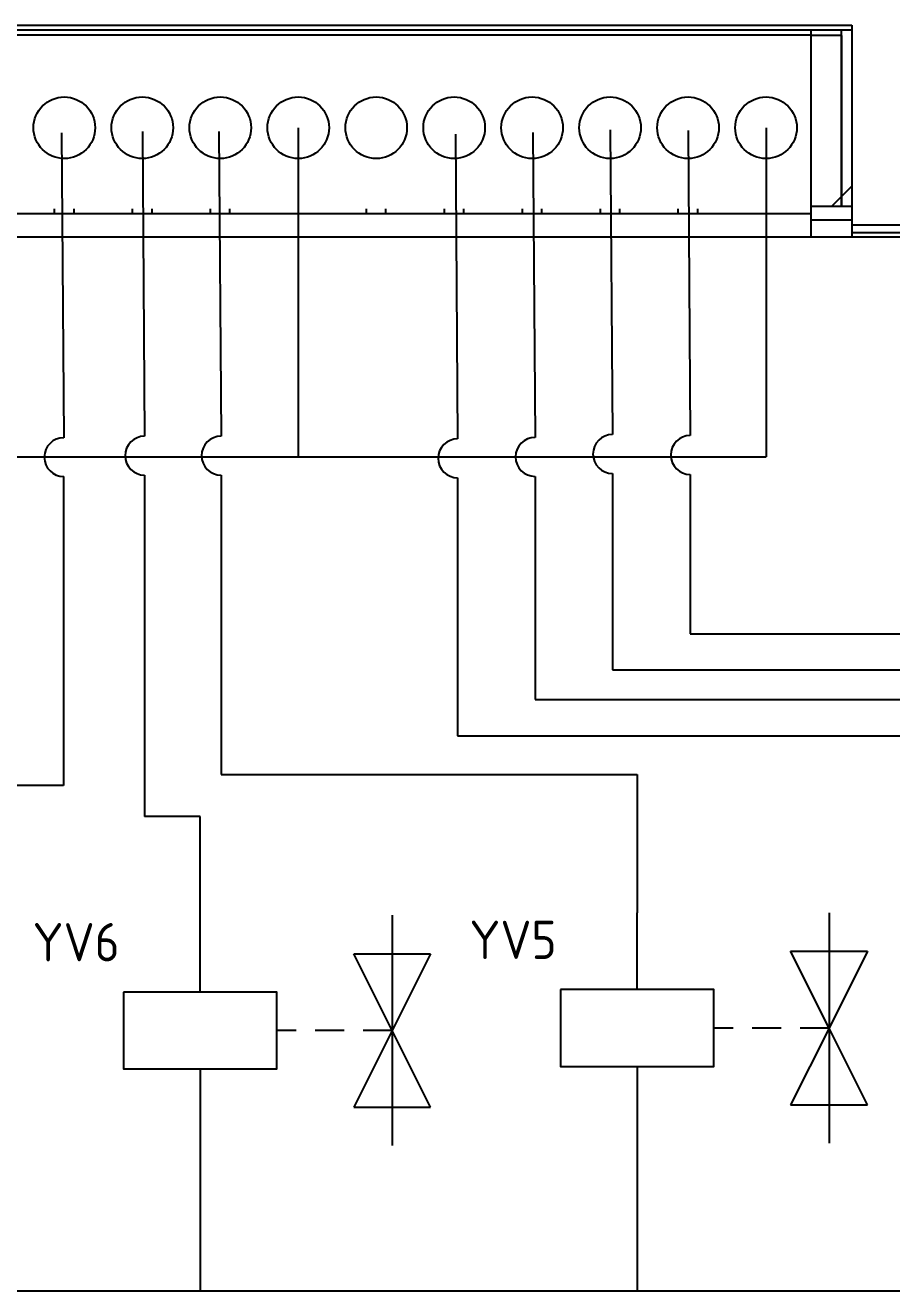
# Model space of a CAD drawing. Header units: millimetres. Extents: x 367 to 1026, y -455 to 11.
# Drawn here: x 588 to 644.5, y -342.9 to -260.4 of the extents above; entities that cross this region are included whole.
import ezdxf
from ezdxf.enums import TextEntityAlignment as Align

# ---------------------------------------------------------------- set-up
doc = ezdxf.new("R2010")
doc.units = ezdxf.units.MM
doc.header["$LTSCALE"] = 6
for name, color, linetype in [('8_ALL_NOTES_BALLOONS_SYMBOLS_GT', 7, 'Continuous'), ('RED_2.5mm^2', 1, 'Continuous'), ('SYMS', 7, 'Continuous'), ('TAGS', 51, 'Continuous')]:
    doc.layers.add(name, color=color, linetype=linetype)
doc.styles.add('WD_IEC', font='isocp2.shx', dxfattribs={"width": 0.9, "height": 4})

# ---------------------------------------------------------------- blocks, each defined once
blk = doc.blocks.new('VSV1')
for p, q in [((0, 2.5), (0, 7.5)), ((12.5, 7.5), (12.5, -7.5)), ((12.5, 0), (10, 5)), ((10, 5), (15, 5)), ((15, 5), (12.5, 0)), ((6.25, 0), (5, 0)), ((9.375, 0), (7.5, 0)), ((12.5, 0), (10, -5)), ((12.5, 0), (10.625, 0)), ((15, -5), (12.5, 0)), ((0, -2.5), (0, -7.5)), ((10, -5), (15, -5))]:
    blk.add_line(p, q)
blk.add_lwpolyline([(-5, 2.5), (-5, -2.5), (5, -2.5), (5, 2.5)], close=True)
at = {"style": 'WD_IEC'}
for tag, p in [('INST', (-5.25, 11.5)), ('LOC', (-5.25, 8)), ('TAG1', (-5.25, 4.5)), ('DESC1', (-5.25, -6.85)), ('DESC2', (-5.25, -10.35)), ('DESC3', (-5.25, -13.85))]:
    blk.add_attdef(tag, text='', height=2.5, dxfattribs=at).set_placement(p, align=Align.RIGHT)
at = {"style": 'WD_IEC', "flags": 1}
for tag, p, height in [('X2TERM01', (0, 7.5), 0.32), ('X4LINK', (-5, 0), 0.32), ('X1LINK', (12.5, 0), 0.32), ('ASSYCODE', (1, -4), 1), ('FAMILY', (1, -5.5), 1), ('CATDESC', (1, -7), 1), ('X8TERM02', (0, -7.5), 0.32)]:
    blk.add_attdef(tag, p, '', height=height, dxfattribs=at)
at = {"style": 'WD_IEC'}
blk.add_attdef('TERM01', text='', height=2, rotation=90, dxfattribs=at).set_placement((-1, 7.5), align=Align.RIGHT)
at = {"style": 'WD_IEC', "flags": 9}
for tag, p in [('MFG', (-6, 1)), ('CAT', (-6, -1.5))]:
    blk.add_attdef(tag, text='', height=1.5, dxfattribs=at).set_placement(p, align=Align.RIGHT)
at = {"style": 'WD_IEC'}
blk.add_attdef('TERM02', (-1, -7.5), '', height=2, rotation=90, dxfattribs=at)
at = {"lineweight": 9, "style": 'WD_IEC'}
for tag, p in [('NO', (-5.5, -16.5)), ('NC', (-5.5, -20))]:
    blk.add_attdef(tag, text='', height=2.5, dxfattribs=at).set_placement(p, align=Align.TOP_RIGHT)
for tag, p in [('XREFNO', (-4, -16.5)), ('XREFNC', (-4, -20)), ('WDTAGALT', (-3.875, -23.125))]:
    blk.add_attdef(tag, text='', height=2.5, dxfattribs=at).set_placement(p, align=Align.TOP_LEFT)

msp = doc.modelspace()

# ---------------------------------------------------------------- linework, layer by layer
at = {"color": 7, "linetype": 'Continuous'}
for p, q in [((508.773, -260.377), (641.853, -260.377)), ((641.853, -260.377), (641.853, -273.877)), ((641.853, -273.877), (701.873, -273.877))]:
    msp.add_line(p, q, dxfattribs=at)
at = {"layer": '8_ALL_NOTES_BALLOONS_SYMBOLS_GT', "color": 7, "linetype": 'Continuous'}
for p, q in [((508.773, -260.682), (641.853, -260.682)), ((639.194, -261.011), (577.472, -261.011)), ((639.194, -260.682), (639.194, -274.158)), ((641.203, -261.032), (639.194, -261.032)), ((641.183, -272.182), (641.183, -260.682)), ((641.203, -272.182), (641.203, -261.032)), ((641.853, -260.682), (641.853, -274.182)), ((641.853, -270.873), (640.544, -272.182)), ((641.853, -272.182), (639.194, -272.182)), ((577.447, -272.634), (639.194, -272.634)), ((589.918, -272.634), (589.918, -272.339)), ((591.188, -272.634), (591.188, -272.339)), ((594.998, -272.634), (594.998, -272.339)), ((596.268, -272.634), (596.268, -272.339)), ((600.078, -272.634), (600.078, -272.339)), ((601.348, -272.634), (601.348, -272.339)), ((610.238, -272.634), (610.238, -272.339)), ((611.508, -272.634), (611.508, -272.339)), ((615.318, -272.634), (615.318, -272.339)), ((616.588, -272.634), (616.588, -272.339)), ((620.398, -272.634), (620.398, -272.339)), ((621.668, -272.634), (621.668, -272.339)), ((625.478, -272.634), (625.478, -272.339)), ((626.748, -272.634), (626.748, -272.339)), ((630.558, -272.634), (630.558, -272.339)), ((631.828, -272.634), (631.828, -272.339)), ((641.853, -273.082), (639.194, -273.082)), ((641.853, -273.382), (702.673, -273.382)), ((701.873, -274.182), (507.473, -274.182))]:
    msp.add_line(p, q, dxfattribs=at)
for centre in [(590.553, -267.056), (595.633, -267.056), (600.713, -267.056), (605.793, -267.056), (610.873, -267.056), (615.953, -267.056), (621.033, -267.056), (626.113, -267.056), (631.193, -267.056), (636.273, -267.056)]:
    msp.add_circle(centre, 2.007, dxfattribs=at)
at = {"layer": 'RED_2.5mm^2'}
for p, q in [((605.793, -267.056), (605.793, -288.507)), ((626.123, -267.183), (626.268, -287.054)), ((631.189, -267.244), (631.334, -287.115)), ((636.273, -267.056), (636.273, -288.507)), ((590.376, -267.386), (590.52, -287.257)), ((595.639, -267.292), (595.784, -287.163)), ((600.62, -267.292), (600.765, -287.163)), ((616.033, -267.463), (616.178, -287.334)), ((621.078, -267.369), (621.223, -287.241)), ((462.766, -288.507), (636.273, -288.507)), ((590.511, -289.797), (590.511, -309.934)), ((595.784, -289.703), (595.784, -311.959)), ((600.765, -289.703), (600.765, -309.224)), ((616.178, -289.874), (616.178, -306.698)), ((621.223, -289.781), (621.223, -304.324)), ((626.268, -289.594), (626.268, -302.386)), ((631.334, -289.655), (631.334, -300.038)), ((631.334, -300.038), (741.531, -300.038)), ((626.268, -302.386), (713.986, -302.386)), ((621.223, -304.324), (685.578, -304.324)), ((616.178, -306.698), (656.428, -306.698)), ((600.765, -309.224), (627.876, -309.224)), ((627.876, -309.224), (627.876, -318.239)), ((590.511, -309.934), (579.568, -309.934)), ((599.406, -311.959), (595.784, -311.959)), ((599.406, -318.394), (599.406, -311.959))]:
    msp.add_line(p, q, dxfattribs=at)
at = {"layer": 'RED_2.5mm^2', "color": 250}
for p, q in [((627.876, -333.239), (627.876, -342.861)), ((599.406, -333.394), (599.406, -342.862)), ((472.766, -342.862), (741.531, -342.862))]:
    msp.add_line(p, q, dxfattribs=at)
at = {"layer": 'RED_2.5mm^2'}
for centre in [(590.52, -288.527), (595.784, -288.433), (600.765, -288.433), (616.178, -288.604), (621.223, -288.511), (626.268, -288.324), (631.334, -288.385)]:
    msp.add_arc(centre, 1.27, 90, 270, dxfattribs=at)

# ---------------------------------------------------------------- block references
at = {"layer": 'SYMS'}
ref = msp.add_blockref('VSV1', (627.876, -325.739), dxfattribs=at)
ref.add_attrib('TAG1', 'YV5', dxfattribs={"layer": 'TAGS', "height": 2.5, "style": 'WD_IEC'}).set_placement((622.626, -321.239), align=Align.RIGHT)
ref = msp.add_blockref('VSV1', (599.406, -325.894), dxfattribs=at)
ref.add_attrib('TAG1', 'YV6', dxfattribs={"layer": 'TAGS', "height": 2.5, "style": 'WD_IEC'}).set_placement((594.156, -321.394), align=Align.RIGHT)

doc.saveas('drawing.dxf')
